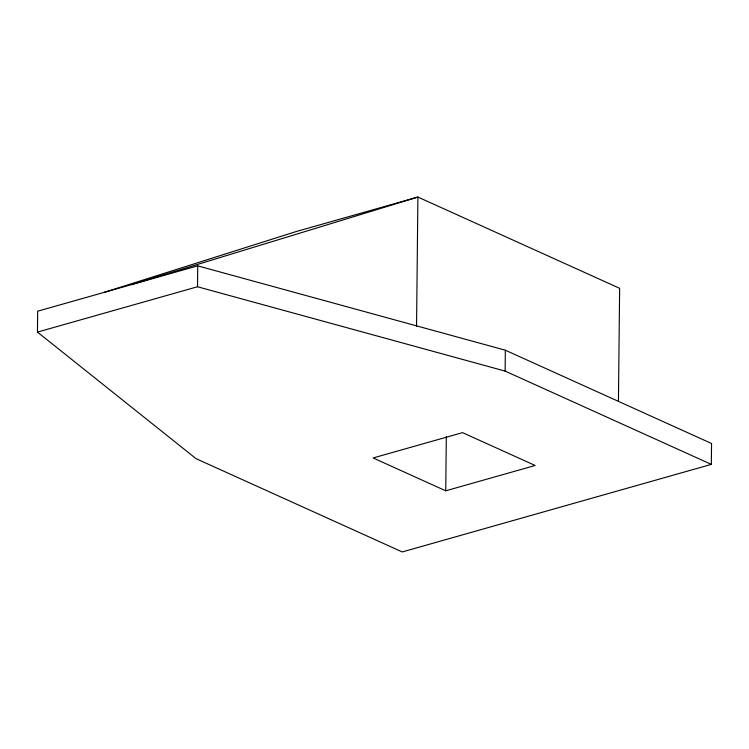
<?xml version="1.0" encoding="UTF-8"?>
<svg xmlns="http://www.w3.org/2000/svg" width="749" height="749" viewBox="0 0 749 749"><rect width="100%" height="100%" fill="white"/><g stroke="black" fill="none" stroke-linecap="round" stroke-linejoin="round"><path stroke-width="1.12" d="M37.45 332.097L37.665 311.209L197.727 265.858L505.341 350.204L711.55 443.492L711.335 464.38L402.25 551.947L196.041 458.66L37.45 332.097L197.511 286.755L505.126 371.092L711.335 464.38M197.511 286.755L197.727 265.858M416.547 326.386L417.905 197.053L296.482 231.46L103.896 292.447M445.739 490.81L373.124 457.957L462.536 432.632L535.151 465.485L445.739 490.81L446.31 436.555M505.126 371.092L505.341 350.204M618.44 401.333L619.629 288.309L417.905 197.053L131.496 284.629"/></g></svg>
